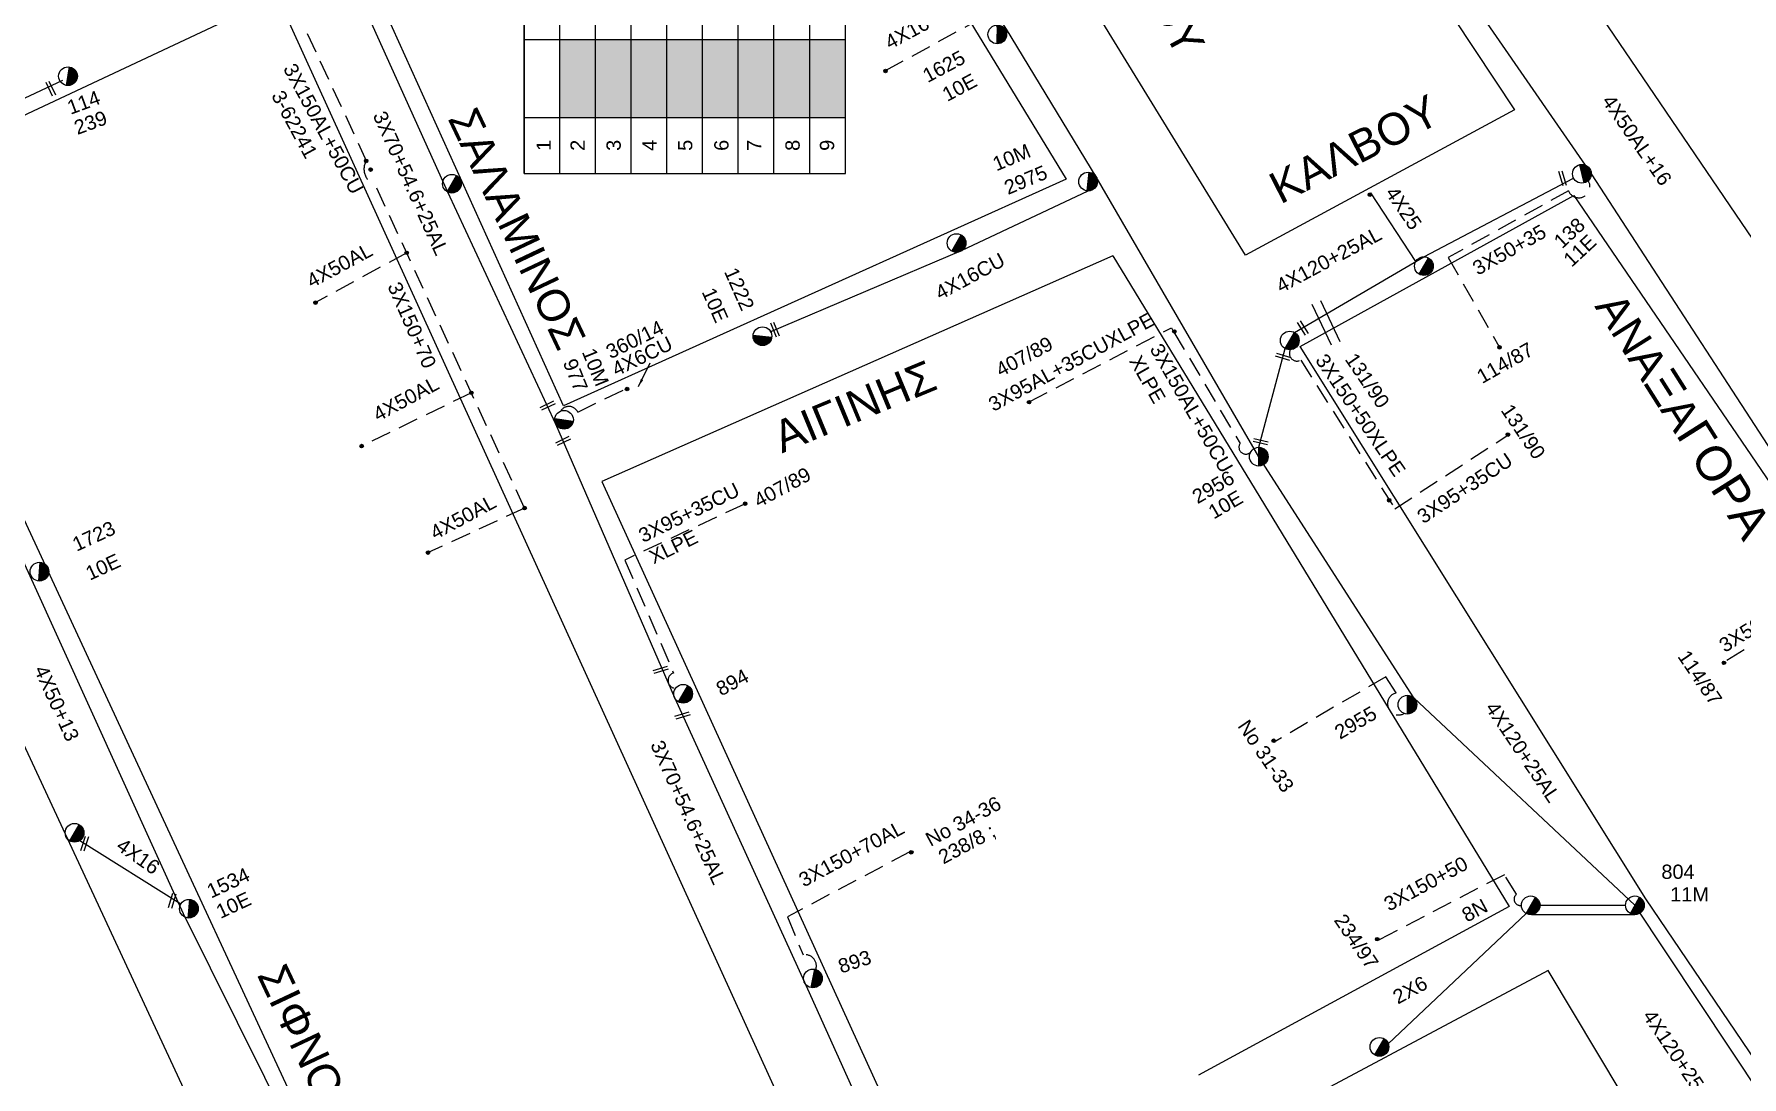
# Model space of a CAD drawing. Header units: millimetres. Extents: x 3156 to 5307, y 1191 to 2273.
# Drawn here: x 3271.8 to 3487, y 2024.5 to 2156 of the extents above; entities that cross this region are included whole.
import ezdxf
from ezdxf.enums import TextEntityAlignment as Align

# ---------------------------------------------------------------- set-up
doc = ezdxf.new("R2010")
doc.units = ezdxf.units.MM
doc.linetypes.add('DASHED', pattern=[19.05, 12.7, -6.35])
for name, color, linetype in [('Άγνωστα', 7, 'Continuous'), ('Ασφαλειοκιβώτια Χ.Τ 9 αναχωρήσεων', 7, 'Continuous'), ('Γυμνά εναέρια ΧΤ (3Φ)   4x16CU', 7, 'Continuous'), ('Γυμνά εναέρια ΧΤ και ΦΟΠ (3Φ)   4x50+16AL', 7, 'Continuous'), ('Εναέρια παροχή ΧΤ 4x25', 7, 'SYN_LINE'), ('Επιγραφές - Σχήματα', 7, 'Continuous'), ('Καλώδια ΧΤ   3x150+50AL', 7, 'DASHED'), ('Καλώδια ΧΤ   3x150+50CU', 7, 'DASHED'), ('Καλώδια ΧΤ   3x150+70AL', 7, 'DASHED'), ('Καλώδια ΧΤ   3x150AL+50XLPE', 7, 'DASHED'), ('Καλώδια ΧΤ   3X50+35', 7, 'DASHED'), ('Καλώδια ΧΤ   3x95+35 CU', 7, 'DASHED'), ('Καλώδια ΧΤ   4x50AL', 7, 'DASHED'), ('Μηχανική τομή', 7, 'Continuous'), ('Στύλος ΦΜ', 7, 'Continuous'), ('Στύλος ΦΜ @ 1', 7, 'Continuous'), ('Συνδέσεις', 7, 'Continuous'), ('Συνεστραμμένα ΧΤ   3x70+54.6+25 AL', 7, 'SYN_LINE'), ('Συνεστραμμένα ΧΤ   4x120+25 AL', 7, 'SYN_LINE'), ('Τομή', 7, 'Continuous'), ('Υπόβαθρο ΔΕΗ', 7, 'Continuous'), ('Υπόγεια καλώδια Παροχών ΧΤ   4x6', 7, 'DASHED')]:
    doc.layers.add(name, color=color, linetype=linetype)
doc.styles.add('arial', font='arial.ttf')
doc.styles.get("Standard").update_dxf_attribs({"font": 'arial.ttf'})
doc.linetypes.add('SYN_LINE', pattern='A,0.5,-0.0001,["/\\/\\/\\/",Standard,S=0.1,R=0,X=0,Y=-0.05],-0.25', length=0.7501)
doc.dimstyles.new('ISO-25', dxfattribs={"dimtxt": 2.5, "dimasz": 2.5, "dimexe": 1.25, "dimexo": 0.625, "dimtad": 1, "dimtxsty": 'Standard', "dimcen": 2.5, "dimadec": 0, "dimazin": 0, "dimtfac": 1, "dimtmove": 0, "dimatfit": 3, "dimfxl": 1, "dimarcsym": 0})

# ---------------------------------------------------------------- blocks, each defined once
blk = doc.blocks.new('ΥΠΑΡΧΩΝ ΤΣΙΜΕΝΤΕΝΙΟΣ ΣΤΥΛΟΣ')
at = {"layer": 'Στύλος ΦΜ'}
blk.add_hatch(color=7, dxfattribs=at).paths.add_polyline_path([(-1.29, -2.28, 0.574793), (2.62, 0, 0.268822), (1.3, 2.27)])
at = {"layer": 'Στύλος ΦΜ', "color": 7}
blk.add_line((-1.29, -2.28), (1.3, 2.27), dxfattribs=at)
blk.add_circle((0, 0), 2.62, dxfattribs=at)
at = {"layer": 'Στύλος ΦΜ', "flags": 4}
for tag, p in [('ΑΡΙΘΜΟΣ', (-4.68, 8.05)), ('ΤΥΠΟΣ', (-4.91, 3.03))]:
    blk.add_attdef(tag, p, '', height=4, dxfattribs=at)
blk = doc.blocks.new('_ΣΥΝΔΕΣΗ')
at = {"layer": 'Συνδέσεις', "linetype": 'SYN_LINE', "ltscale": 40}
blk.add_hatch(color=256, dxfattribs=at).paths.add_polyline_path([(0.5, -0.01, 1), (-0.5, -0.01, 1)])
at = {"layer": 'Συνδέσεις'}
blk.add_circle((0, -0.01), 0.5, dxfattribs=at)
blk = doc.blocks.new('ΤΟΜΗ')
at = {"layer": 'Τομή', "ltscale": 40}
for p, q in [((-5.68, 0), (5.68, 0)), ((5.68, -2.33), (-5.68, -2.33))]:
    blk.add_line(p, q, dxfattribs=at)
blk = doc.blocks.new('ΜΗΧΑΝΙΚΗ ΤΟΜΗ')
at = {"layer": 'Μηχανική τομή', "ltscale": 40}
for p, q in [((-1.89, 0.78), (1.89, 0.78)), ((1.89, 0), (-1.89, 0))]:
    blk.add_line(p, q, dxfattribs=at)
blk = doc.blocks.new('ΑΣΦΑΛΕΙΟΚΙΒΩΤΙΟ ΥΠΟΣΤΑΘΜΟΥ 9 ΑΝΑΧΩΡΗΣΕΩΝ')
at = {"layer": 'Ασφαλειοκιβώτια Χ.Τ 9 αναχωρήσεων', "ltscale": 40}
for p, q in [((-23.8, 40.36), (24.02, 40.36)), ((-9.72, 40.36), (-9.72, -40.64)), ((9.94, 40.36), (9.94, -40.64)), ((-23.8, 31.36), (24.02, 31.36)), ((-23.8, 22.36), (24.02, 22.36)), ((-23.8, 13.36), (24.02, 13.36)), ((-23.8, 4.36), (24.02, 4.36)), ((-23.8, -4.64), (24.02, -4.64)), ((-23.8, -13.64), (24.02, -13.64)), ((-23.8, -22.64), (24.02, -22.64)), ((-23.8, -31.64), (24.02, -31.64))]:
    blk.add_line(p, q, dxfattribs=at)
at = {"layer": 'Ασφαλειοκιβώτια Χ.Τ 9 αναχωρήσεων'}
blk.add_lwpolyline([(-23.8, -40.64), (24.02, -40.64), (24.02, 40.36), (-23.8, 40.36)], close=True, dxfattribs=at)
for s, p in [('1', (-18.12, 33.62)), ('2', (-18.12, 25.05)), ('3', (-18.12, 15.98)), ('4', (-18.12, 6.96)), ('5', (-18.12, -2.05)), ('6', (-18.12, -11.19)), ('7', (-18.12, -19.43)), ('8', (-18.12, -29.12)), ('9', (-18.12, -37.81))]:
    blk.add_text(s, height=3.6, dxfattribs=at).set_placement(p)
at = {"layer": 'Ασφαλειοκιβώτια Χ.Τ 9 αναχωρήσεων', "ltscale": 40}
for tag, height, p in [('ΟΝΟΜΑ', 5, (-0.16, 44.31)), ('ΚΕΙΜΕΝΟ 1', 2, (17.06, 35.59)), ('ΚΕΙΜΕΝΟ 2', 2, (17.06, 26.88)), ('ΚΕΙΜΕΝΟ 3', 2, (17.06, 17.69)), ('ΚΕΙΜΕΝΟ 4', 2, (17.06, 8.71)), ('ΚΕΙΜΕΝΟ 5', 2, (17.06, -0.13)), ('ΚΕΙΜΕΝΟ 6', 2, (17.06, -9.05)), ('ΚΕΙΜΕΝΟ 7', 2, (17.06, -18.13)), ('ΚΕΙΜΕΝΟ 8', 2, (17.06, -26.85)), ('ΚΕΙΜΕΝΟ 9', 2, (17.06, -35.99)), ('ΣΧ', 2, (-0.1, -42.64))]:
    blk.add_attdef(tag, text='', height=height, dxfattribs=at).set_placement(p, align=Align.MIDDLE_CENTER)

msp = doc.modelspace()

# ---------------------------------------------------------------- hatches: boundary and pattern name
at = {"layer": 'Ασφαλειοκιβώτια Χ.Τ 9 αναχωρήσεων'}
for color, points in [(1, [(3342.54, 2155.28), (3338.04, 2155.28), (3338.04, 2145.45), (3342.54, 2145.45)]), (173, [(3347.04, 2155.28), (3342.54, 2155.28), (3342.54, 2145.45), (3347.04, 2145.45)]), (151, [(3351.54, 2155.28), (3347.04, 2155.28), (3347.04, 2145.45), (3351.54, 2145.45)]), (6, [(3356.04, 2155.28), (3351.54, 2155.28), (3351.54, 2145.45), (3356.04, 2145.45)]), (2, [(3360.54, 2155.28), (3356.04, 2155.28), (3356.04, 2145.45), (3360.54, 2145.45)]), (30, [(3365.04, 2155.28), (3360.54, 2155.28), (3360.54, 2145.45), (3365.04, 2145.45)]), (133, [(3369.54, 2155.28), (3365.04, 2155.28), (3365.04, 2145.45), (3369.54, 2145.45)]), (85, [(3374.04, 2155.28), (3369.54, 2155.28), (3369.54, 2145.45), (3374.04, 2145.45)])]:
    msp.add_hatch(color=color, dxfattribs=at).paths.add_polyline_path(points)

# ---------------------------------------------------------------- linework, layer by layer
at = {"layer": 'Άγνωστα', "linetype": 'Continuous', "ltscale": 0.2}
msp.add_line((3249.39, 2138), (3275.4, 2150.17), dxfattribs=at)
at = {"layer": 'Άγνωστα', "color": 6}
msp.add_lwpolyline([(3248.88, 2136.5), (3271.26, 2087.66), (3290.57, 2045.07), (3307.65, 2010.74)], dxfattribs=at)
at = {"layer": 'Άγνωστα', "color": 6, "linetype": 'SYN_LINE', "ltscale": 15}
msp.add_lwpolyline([(3277.55, 2054.29), (3290.3, 2046.32)], dxfattribs=at)
at = {"layer": 'Άγνωστα', "color": 151, "linetype": 'SYN_LINE', "ltscale": 15}
msp.add_lwpolyline([(3442.47, 2028.67), (3459.84, 2045.1)], dxfattribs=at)
at = {"layer": 'Γυμνά εναέρια ΧΤ (3Φ)   4x16CU', "color": 151, "linetype": 'SYN_LINE', "ltscale": 20}
msp.add_lwpolyline([(3364.54, 2118.44), (3388.68, 2128.7), (3404.64, 2136.2)], dxfattribs=at)
at = {"layer": 'Γυμνά εναέρια ΧΤ και ΦΟΠ (3Φ)   4x50+16AL', "color": 85}
msp.add_lwpolyline([(3421.07, 2206.05), (3443.7, 2173.58), (3468.05, 2138.36), (3496.42, 2094.73)], dxfattribs=at)
at = {"layer": 'Εναέρια παροχή ΧΤ 4x25', "color": 151, "linetype": 'DASHED', "ltscale": 0.2}
msp.add_lwpolyline([(3379.11, 2151.37), (3390.84, 2157.8, -0.662112), (3393.19, 2155.94, -3.138939)], format="xyb", dxfattribs=at)
at = {"layer": 'Εναέρια παροχή ΧΤ 4x25', "color": 85, "ltscale": 10}
msp.add_lwpolyline([(3445.94, 2127.3), (3440.27, 2135.94)], dxfattribs=at)
at = {"layer": 'Καλώδια ΧΤ   3x150+50AL', "color": 151, "linetype": 'DASHED', "ltscale": 0.2}
msp.add_lwpolyline([(3415.46, 2118.38), (3423.79, 2104.36, 0.905814), (3425.13, 2103.27)], format="xyb", dxfattribs=at)
at = {"layer": 'Καλώδια ΧΤ   3x150+50CU', "color": 151, "ltscale": 0.2}
for points in [[(3444.49, 2070.31, -1.167174), (3443.48, 2072.9), (3442.16, 2074.93), (3428.29, 2066.82)], [(3459.25, 2046.12, -0.811894), (3458.65, 2047.51), (3457.11, 2049.98), (3441.12, 2041.65)]]:
    msp.add_lwpolyline(points, format="xyb", dxfattribs=at)
at = {"layer": 'Καλώδια ΧΤ   3x150+70AL', "color": 30, "ltscale": 0.2}
msp.add_lwpolyline([(3333.61, 2096.21), (3314.8, 2136.93, -0.463471), (3313.64, 2140.03, -7.680791)], format="xyb", dxfattribs=at)
at = {"layer": 'Καλώδια ΧΤ   3x150+70AL', "color": 6, "ltscale": 0.2}
msp.add_lwpolyline([(3382.1, 2052.81), (3366.73, 2044.67), (3368.72, 2039.87, -0.564003), (3370.32, 2038.02, -3.636453)], format="xyb", dxfattribs=at)
at = {"layer": 'Καλώδια ΧΤ   3x150AL+50XLPE', "color": 30, "ltscale": 0.2}
msp.add_lwpolyline([(3304.61, 2159.52), (3314.09, 2139.06)], dxfattribs=at)
at = {"layer": 'Καλώδια ΧΤ   3x150AL+50XLPE', "color": 151, "ltscale": 0.2}
msp.add_lwpolyline([(3431.43, 2114.87), (3443.31, 2096.11)], dxfattribs=at)
msp.add_arc((3430.96, 2115.7), 0.952, 136.4445, 299.982, dxfattribs=at)
at = {"layer": 'Καλώδια ΧΤ   3X50+35', "color": 85, "ltscale": 0.2}
for points in [[(3467.67, 2137.5, -1.103377), (3465.18, 2136.23), (3450.03, 2127.81), (3456.4, 2116.62)], [(3495.99, 2093.26, 0.888811), (3497.45, 2090.88), (3500.37, 2086.2), (3484.81, 2076.79)]]:
    msp.add_lwpolyline(points, format="xyb", dxfattribs=at)
at = {"layer": 'Καλώδια ΧΤ   3x95+35 CU', "color": 151, "linetype": 'DASHED', "ltscale": 0.2}
msp.add_lwpolyline([(3397.22, 2109.62), (3415.13, 2118.94), (3415.31, 2118.62)], dxfattribs=at)
at = {"layer": 'Καλώδια ΧΤ   3x95+35 CU', "color": 151, "ltscale": 0.2}
msp.add_lwpolyline([(3443.31, 2096.11), (3457.66, 2105.49)], dxfattribs=at)
at = {"layer": 'Καλώδια ΧΤ   3x95+35 CU', "color": 6, "ltscale": 0.2}
msp.add_lwpolyline([(3361.23, 2096.68), (3346.24, 2089.66), (3352.38, 2075.41, 0.845919), (3352.64, 2073.48, 12.695227)], format="xyb", dxfattribs=at)
at = {"layer": 'Καλώδια ΧΤ   4x50AL', "color": 30, "ltscale": 0.2}
for points in [[(3318.75, 2128.39), (3307.25, 2122.12)], [(3326.9, 2110.74), (3313.07, 2104.02)], [(3333.61, 2096.21), (3321.44, 2090.59)]]:
    msp.add_lwpolyline(points, dxfattribs=at)
at = {"layer": 'Συνεστραμμένα ΧΤ   3x70+54.6+25 AL', "color": 6, "ltscale": 20}
msp.add_lwpolyline([(3302.49, 2183.52), (3323.87, 2136.09), (3337.51, 2106.84), (3352.51, 2072.32), (3368.88, 2036.41), (3381.94, 2007.44), (3397.21, 1974.81)], dxfattribs=at)
at = {"layer": 'Συνεστραμμένα ΧΤ   3x70+54.6+25 AL', "color": 151, "ltscale": 11}
msp.add_lwpolyline([(3426.15, 2103.87), (3429.47, 2116.31)], dxfattribs=at)
at = {"layer": 'Συνεστραμμένα ΧΤ   3x70+54.6+25 AL', "color": 151, "ltscale": 12}
for points in [[(3460.54, 2044.95), (3473.56, 2044.94)], [(3461.6, 2046.12), (3472.38, 2046.12)]]:
    msp.add_lwpolyline(points, dxfattribs=at)
at = {"layer": 'Συνεστραμμένα ΧΤ   4x120+25 AL', "color": 151, "ltscale": 20}
msp.add_lwpolyline([(3493.69, 2015.83), (3473.56, 2046.12), (3445.69, 2072.28), (3426.15, 2102.69), (3405.66, 2137.97), (3394.35, 2156.59), (3376.95, 2182.96)], dxfattribs=at)
at = {"layer": 'Συνεστραμμένα ΧΤ   4x120+25 AL', "color": 85, "ltscale": 20}
msp.add_lwpolyline([(3430.64, 2118.36), (3446.96, 2127.9), (3465.83, 2137.81)], dxfattribs=at)
at = {"layer": 'Υπόβαθρο ΔΕΗ'}
for points in [[(3435.82, 2207.57), (3456.96, 2219.51), (3560.57, 2075.75), (3537.44, 2057.96), (3435.82, 2207.57)], [(3387.05, 2189.12), (3420.01, 2204.36), (3458.36, 2146.42), (3424.47, 2128.09), (3387.05, 2189.12)], [(3312.98, 2165.65), (3368.86, 2191.92), (3401.87, 2137.69), (3338.52, 2109.1), (3312.98, 2165.65)], [(3251.07, 2136.63), (3302.42, 2160.74), (3403.99, 1937.73), (3398.52, 1932.77), (3338.04, 1949.15), (3251.07, 2136.63)], [(3629.27, 1874.74), (3583.89, 1886.06), (3474.94, 2046.93), (3431.38, 2116.57), (3465.86, 2135.61), (3638.24, 1882.94), (3629.27, 1874.74)], [(3240.22, 2131.38), (3319.15, 1961.62), (3317.73, 1953.96), (3273.59, 1965.5), (3239.63, 2017.96)], [(3407.77, 2128.03), (3343.35, 2099.56), (3396.01, 1984.03), (3475.03, 2017.16), (3462.64, 2037.9), (3422.01, 2016.19)], [(3407.77, 2128.03), (3457.71, 2045.98), (3418.56, 2024.69)]]:
    msp.add_lwpolyline(points, dxfattribs=at)
at = {"layer": 'Υπόγεια καλώδια Παροχών ΧΤ   4x6', "color": 6, "linetype": 'DASHED', "ltscale": 0.2}
msp.add_lwpolyline([(3338.14, 2108.43, -0.599085), (3340.3, 2108.32), (3346.4, 2111.25)], format="xyb", dxfattribs=at)

# ---------------------------------------------------------------- block references
at = {"layer": 'Ασφαλειοκιβώτια Χ.Τ 9 αναχωρήσεων', "xscale": 0.5, "yscale": 0.5, "zscale": 0.5, "rotation": 90}
msp.add_blockref('ΑΣΦΑΛΕΙΟΚΙΒΩΤΙΟ ΥΠΟΣΤΑΘΜΟΥ 9 ΑΝΑΧΩΡΗΣΕΩΝ', (3353.72, 2150.31), dxfattribs=at)
at = {"layer": 'Μηχανική τομή'}
for p, xscale, yscale, zscale, rotation in [((3273.71, 2149.02), 0.4999999999992888, 0.4999999999992888, 0.4999999999992888, 295.4233059311111), ((3464.24, 2137.73), 0.4999999999989315, 0.4999999999989315, 0.4999999999989315, 286.6330296042673), ((3364.99, 2118.64), 0.4999999999990835, 0.4999999999990835, 0.4999999999990835, 291.9969801291681), ((3431.52, 2118.82), 0.4999999999990106, 0.4999999999990106, 0.4999999999990106, 302.0984331805197), ((3429.16, 2115.08), 0.4999999999990106, 0.4999999999990106, 0.4999999999990106, 342.9970905788406), ((3336.44, 2109.31), 0.4999999999990834, 0.4999999999990834, 0.4999999999990834, 205.4233059311223), ((3338.38, 2104.85), 0.4999999999990834, 0.4999999999990834, 0.4999999999990834, 205.4233059311223), ((3426.34, 2104.41), 0.4999999999990105, 0.4999999999990105, 0.4999999999990105, 347.0824232754842), ((3350.7, 2075.99), 0.4999999999990518, 0.4999999999990518, 0.4999999999990518, 197.3955691773623), ((3353.46, 2070.24), 0.4999999999990518, 0.4999999999990518, 0.4999999999990518, 197.3955691773623), ((3277.98, 2053.95), 0.4999999999990518, 0.4999999999990518, 0.4999999999990518, 252.3884624370885), ((3289, 2046.73), 0.4999999999990518, 0.4999999999990518, 0.4999999999990518, 252.3884624370885)]:
    msp.add_blockref('ΜΗΧΑΝΙΚΗ ΤΟΜΗ', p, dxfattribs=dict(at, xscale=xscale, yscale=yscale, zscale=zscale, rotation=rotation))
at = {"layer": 'Στύλος ΦΜ @ 1', "ltscale": 40}
ref = msp.add_blockref('ΥΠΑΡΧΩΝ ΤΣΙΜΕΝΤΕΝΙΟΣ ΣΤΥΛΟΣ', (3393.19, 2155.94), dxfattribs=dict(at, xscale=0.4500000000000911, yscale=0.4500000000000911, zscale=0.4500000000000911, rotation=28.16833159185275))
ref.add_attrib('ΤΥΠΟΣ', '1625', (3384.41, 2149.79), dxfattribs={"layer": '', "height": 1.8, "rotation": 28.1683, "flags": 4})
ref.add_attrib('ΑΡΙΘΜΟΣ', '10E', (3386.88, 2147.41), dxfattribs={"layer": '', "height": 1.8, "rotation": 28.1683, "flags": 4})
ref = msp.add_blockref('ΥΠΑΡΧΩΝ ΤΣΙΜΕΝΤΕΝΙΟΣ ΣΤΥΛΟΣ', (3276.06, 2150.67), dxfattribs=dict(at, xscale=0.4499999999997824, yscale=0.4499999999997824, zscale=0.4499999999997824, rotation=20.23830512389558))
ref.add_attrib('ΤΥΠΟΣ', '114', (3276.37, 2145.79), dxfattribs={"layer": '', "height": 1.8, "rotation": 20.2383, "flags": 4})
ref.add_attrib('ΑΡΙΘΜΟΣ', '239', (3277.24, 2143.25), dxfattribs={"layer": '', "height": 1.8, "rotation": 20.2383, "flags": 4})
ref = msp.add_blockref('ΥΠΑΡΧΩΝ ΤΣΙΜΕΝΤΕΝΙΟΣ ΣΤΥΛΟΣ', (3404.64, 2137.38), dxfattribs=dict(at, xscale=0.4500000000000248, yscale=0.4500000000000248, zscale=0.4500000000000248, rotation=22.81839422691274))
ref.add_attrib('ΤΥΠΟΣ', '10M', (3393.08, 2138.66), dxfattribs={"layer": '', "height": 1.8, "rotation": 22.8184, "flags": 4})
ref.add_attrib('ΑΡΙΘΜΟΣ', '2975', (3394.54, 2135.68), dxfattribs={"layer": '', "height": 1.8, "rotation": 22.8184, "flags": 4})
ref = msp.add_blockref('ΥΠΑΡΧΩΝ ΤΣΙΜΕΝΤΕΝΙΟΣ ΣΤΥΛΟΣ', (3466.87, 2138.36), dxfattribs=dict(at, xscale=0.4499999999996545, yscale=0.4499999999996545, zscale=0.4499999999996545, rotation=42.96076350156809))
ref.add_attrib('ΤΥΠΟΣ', '138', (3464.37, 2128.82), dxfattribs={"layer": '', "height": 1.8, "rotation": 42.9608, "flags": 4})
ref.add_attrib('ΑΡΙΘΜΟΣ', '11E', (3465.58, 2126.5), dxfattribs={"layer": '', "height": 1.8, "rotation": 42.9608, "flags": 4})
at = {"layer": 'Στύλος ΦΜ @ 1', "ltscale": 40, "xscale": 0.4499999999998181, "yscale": 0.4499999999998181, "zscale": 0.4499999999998181}
for p in [(3324.45, 2137.11), (3388.05, 2129.63), (3446.96, 2126.72), (3430.05, 2117.34), (3353.59, 2072.79), (3276.88, 2055.26), (3460.42, 2046.12), (3441.36, 2028.27)]:
    msp.add_blockref('ΥΠΑΡΧΩΝ ΤΣΙΜΕΝΤΕΝΙΟΣ ΣΤΥΛΟΣ', p, dxfattribs=at)
at = {"layer": 'Στύλος ΦΜ @ 1', "ltscale": 40}
ref = msp.add_blockref('ΥΠΑΡΧΩΝ ΤΣΙΜΕΝΤΕΝΙΟΣ ΣΤΥΛΟΣ', (3363.59, 2117.88), dxfattribs=dict(at, xscale=0.4499999999997438, yscale=0.4499999999997438, zscale=0.4499999999997438, rotation=293.8809161315369))
ref.add_attrib('ΤΥΠΟΣ', '1222', (3358.72, 2126.03), dxfattribs={"layer": '', "height": 1.8, "rotation": 293.8809, "flags": 4})
ref.add_attrib('ΑΡΙΘΜΟΣ', '10E', (3355.9, 2123.49), dxfattribs={"layer": '', "height": 1.8, "rotation": 293.8809, "flags": 4})
ref = msp.add_blockref('ΥΠΑΡΧΩΝ ΤΣΙΜΕΝΤΕΝΙΟΣ ΣΤΥΛΟΣ', (3338.58, 2107.34), dxfattribs=dict(at, xscale=0.449999999999774, yscale=0.449999999999774, zscale=0.449999999999774, rotation=292.0723257789333))
ref.add_attrib('ΤΥΠΟΣ', '10M', (3340.8, 2115.91), dxfattribs={"layer": '', "height": 1.8, "rotation": 292.0723, "flags": 4})
ref.add_attrib('ΑΡΙΘΜΟΣ', '977', (3338.4, 2114.58), dxfattribs={"layer": '', "height": 1.8, "rotation": 292.0723, "flags": 4})
ref = msp.add_blockref('ΥΠΑΡΧΩΝ ΤΣΙΜΕΝΤΕΝΙΟΣ ΣΤΥΛΟΣ', (3426.15, 2102.69), dxfattribs=dict(at, xscale=0.449999999999823, yscale=0.449999999999823, zscale=0.449999999999823, rotation=30.15060585519564))
ref.add_attrib('ΤΥΠΟΣ', '2956', (3418.43, 2096.68), dxfattribs={"layer": '', "height": 1.8, "rotation": 30.1506, "flags": 4})
ref.add_attrib('ΑΡΙΘΜΟΣ', '10E', (3420.47, 2094.75), dxfattribs={"layer": '', "height": 1.8, "rotation": 30.1506, "flags": 4})
ref = msp.add_blockref('ΥΠΑΡΧΩΝ ΤΣΙΜΕΝΤΕΝΙΟΣ ΣΤΥΛΟΣ', (3272.46, 2088.19), dxfattribs=dict(at, xscale=0.4499999999999637, yscale=0.4499999999999637, zscale=0.4499999999999637, rotation=24.73665489858489))
ref.add_attrib('ΤΥΠΟΣ', '1723', (3277.14, 2090.69), dxfattribs={"layer": '', "height": 1.8, "rotation": 24.7367, "flags": 4})
ref.add_attrib('ΑΡΙΘΜΟΣ', '10E', (3278.81, 2087.04), dxfattribs={"layer": '', "height": 1.8, "rotation": 24.7367, "flags": 4})
ref = msp.add_blockref('ΥΠΑΡΧΩΝ ΤΣΙΜΕΝΤΕΝΙΟΣ ΣΤΥΛΟΣ', (3444.88, 2071.42), dxfattribs=dict(at, xscale=0.449999999999834, yscale=0.449999999999834, zscale=0.449999999999834, rotation=30.10548794043719))
ref.add_attrib('ΤΥΠΟΣ', '2955', (3436.38, 2066.98), dxfattribs={"layer": '', "height": 1.8, "rotation": 30.1055, "flags": 4})
ref = msp.add_blockref('ΥΠΑΡΧΩΝ ΤΣΙΜΕΝΤΕΝΙΟΣ ΣΤΥΛΟΣ', (3473.56, 2046.12), dxfattribs=dict(at, xscale=0.4499999999998181, yscale=0.4499999999998181, zscale=0.4499999999998181))
ref.add_attrib('ΤΥΠΟΣ', '804', (3476.89, 2049.45), dxfattribs={"layer": '', "height": 1.8, "flags": 4})
ref.add_attrib('ΑΡΙΘΜΟΣ', '11M', (3478, 2046.6), dxfattribs={"layer": '', "height": 1.8, "flags": 4})
ref = msp.add_blockref('ΥΠΑΡΧΩΝ ΤΣΙΜΕΝΤΕΝΙΟΣ ΣΤΥΛΟΣ', (3291.3, 2045.69), dxfattribs=dict(at, xscale=0.4499999999997124, yscale=0.4499999999997124, zscale=0.4499999999997124, rotation=25.06433910826253))
ref.add_attrib('ΤΥΠΟΣ', '1534', (3294.1, 2046.96), dxfattribs={"layer": '', "height": 1.8, "rotation": 25.0643, "flags": 4})
ref.add_attrib('ΑΡΙΘΜΟΣ', '10E', (3295.27, 2044.38), dxfattribs={"layer": '', "height": 1.8, "rotation": 25.0643, "flags": 4})
ref = msp.add_blockref('ΥΠΑΡΧΩΝ ΤΣΙΜΕΝΤΕΝΙΟΣ ΣΤΥΛΟΣ', (3369.95, 2036.9), dxfattribs=dict(at, xscale=0.449999999999982, yscale=0.449999999999982, zscale=0.449999999999982, rotation=18.35279989040012))
ref.add_attrib('ΤΥΠΟΣ', '893', (3373.5, 2037.5), dxfattribs={"layer": '', "height": 1.8, "rotation": 18.3528, "flags": 4})
at = {"layer": 'Συνδέσεις', "xscale": 0.4499999999998181, "yscale": 0.4499999999998181, "zscale": 0.4499999999998181}
for p in [(3379.1, 2151.33), (3313.64, 2139.99), (3314.2, 2138.9), (3440.15, 2135.73), (3318.75, 2128.4), (3307.25, 2122.12), (3415.51, 2118.48), (3456.49, 2116.49), (3326.9, 2110.75), (3346.53, 2111.22), (3397.19, 2109.57), (3457.55, 2105.48), (3313.07, 2104.03), (3361.41, 2096.76), (3442.58, 2097.2), (3333.61, 2096.21), (3321.44, 2090.6), (3484.78, 2076.7), (3428.03, 2066.87), (3382.34, 2052.81), (3441.08, 2041.85)]:
    msp.add_blockref('_ΣΥΝΔΕΣΗ', p, dxfattribs=at)
at = {"layer": 'Τομή', "xscale": 0.5000000000000665, "yscale": 0.5000000000000665, "zscale": 0.5000000000000665, "rotation": 295.277670105936}
msp.add_blockref('ΤΟΜΗ', (3435.14, 2119.8), dxfattribs=at)

# ---------------------------------------------------------------- texts
at = {"ltscale": 40, "insert": (3303.21, 2149.09), "char_height": 1.8, "width": 43.5158, "attachment_point": 1, "rotation": 298.405, "style": 'arial'}
msp.add_mtext('3-62241', dxfattribs=at)
at = {"layer": 'Άγνωστα', "ltscale": 40, "char_height": 1.8, "width": 43.5158, "attachment_point": 1, "style": 'arial'}
for s, insert, rotation in [('4X50AL+16', (3470.79, 2148.55), 304.8082), ('4X25', (3443.51, 2136.97), 304.1915), ('3X150+70', (3317.94, 2124.93), 293.5432), ('3X95AL+35CUXLPE', (3391.85, 2109.91), 28.405), ('3X150+50XLPE', (3434.68, 2115.87), 304.1915), ('131/90', (3438.42, 2115.98), 304.1915), ('131/90', (3458.07, 2109.55), 304.1915), ('3X95+35CU\\PXLPE', (3347.75, 2093.41), 26.2246), ('3X50AL+35CU', (3483.94, 2079.46), 31.7792), ('114/87', (3480.35, 2078.51), 304.1915), ('No 31-33', (3424.89, 2069.73), 304.1915), ('3X150+50', (3441.7, 2046.9), 28.405), ('234/97', (3437.04, 2045.25), 304.1915), ('8N', (3451.52, 2045.51), 28.405), ('2X6', (3442.82, 2035.18), 28.405)]:
    msp.add_mtext(s, dxfattribs=dict(at, insert=insert, rotation=rotation))
at = {"layer": 'Γυμνά εναέρια ΧΤ (3Φ)   4x16CU', "ltscale": 40, "insert": (3385.14, 2123.98), "char_height": 1.8, "width": 43.5158, "attachment_point": 1, "rotation": 28.405, "style": 'arial'}
msp.add_mtext('4X16CU', dxfattribs=at)
at = {"layer": 'Εναέρια παροχή ΧΤ 4x25', "ltscale": 20, "char_height": 1.8, "width": 43.5158, "attachment_point": 1, "style": 'arial'}
for insert, rotation in [((3378.8, 2155.57), 28.405), ((3283.03, 2054.73), 324.9828)]:
    msp.add_mtext('4X16', dxfattribs=dict(at, insert=insert, rotation=rotation))
at = {"layer": 'Καλώδια ΧΤ   3x150+70AL', "ltscale": 0.2, "insert": (3367.94, 2049.94), "char_height": 1.8, "width": 43.5158, "attachment_point": 1, "rotation": 28.405, "style": 'arial'}
msp.add_mtext('3X150+70AL', dxfattribs=at)
at = {"layer": 'Καλώδια ΧΤ   3x150AL+50XLPE', "ltscale": 0.2, "char_height": 1.8, "width": 43.5158, "attachment_point": 1, "style": 'arial'}
for s, insert, rotation in [('3X150AL+50CU', (3304.71, 2152.5), 298.405), ('3X150AL+50CU\\PXLPE', (3413.91, 2117.17), 299.8662)]:
    msp.add_mtext(s, dxfattribs=dict(at, insert=insert, rotation=rotation))
at = {"layer": 'Καλώδια ΧΤ   4x50AL', "ltscale": 0.2, "char_height": 1.8, "width": 43.5158, "attachment_point": 1, "style": 'arial'}
for s, insert, rotation in [('4X50AL', (3305.91, 2125.48), 28.405), ('360/14', (3343.64, 2116.58), 26.1156), ('4X6CU', (3344.39, 2114.39), 26.1156), ('4X50AL', (3314.28, 2108.65), 28.405), ('4X50AL', (3321.48, 2093.74), 28.405)]:
    msp.add_mtext(s, dxfattribs=dict(at, insert=insert, rotation=rotation))
at = {"layer": 'Συνεστραμμένα ΧΤ   3x70+54.6+25 AL', "ltscale": 20, "char_height": 1.8, "width": 43.5158, "attachment_point": 1, "rotation": 294.171, "style": 'arial'}
for s, insert in [('3X70+54.6+25AL', (3316.08, 2146.48)), ('4X50+13', (3273.39, 2076.59)), ('3X70+54.6+25AL', (3351.06, 2067.13))]:
    msp.add_mtext(s, dxfattribs=dict(at, insert=insert))
at = {"layer": 'Συνεστραμμένα ΧΤ   4x120+25 AL', "ltscale": 20, "char_height": 1.8, "width": 43.5158, "attachment_point": 1, "style": 'arial'}
for s, insert, rotation in [('4X120+25AL', (3428.1, 2124.87), 28.1845), ('3X50+35', (3452.87, 2127.06), 29.6336), ('114/87', (3453.4, 2113.4), 29.6336), ('3X95+35CU', (3445.89, 2095.65), 33.717), ('4X120+25AL', (3456.12, 2072.02), 303.8991), ('4X120+25AL', (3475.95, 2033.17), 303.8991)]:
    msp.add_mtext(s, dxfattribs=dict(at, insert=insert, rotation=rotation))
at = {"layer": 'Υπόβαθρο ΔΕΗ', "width": 25.6049, "attachment_point": 1, "style": 'arial'}
for s, insert, char_height, rotation in [('XIOY', (3413.13, 2166.49), 4, 298.405), ('KAΛΒΟΥ', (3427.04, 2138.03), 4, 27.1097), ('ΣΑΛΑΜΙΝΟΣ', (3327.48, 2147.07), 4, 295.3619), ('ANA{\\H1.083x;Ξ}A{\\H1.083x;ΓOPA}', (3472.07, 2123.97), 4, 302.3246), ('407/89', (3392.77, 2114.28), 1.8, 28.405), ('AIΓINHΣ', (3364.52, 2106.79), 4, 22.4768), ('407/89', (3362.28, 2097.8), 1.8, 28.405), ('894', (3357.52, 2074.03), 1.8, 28.405), ('No 34-36', (3383.92, 2055.05), 1.8, 28.405), ('238/8 ;', (3385.53, 2052.83), 1.8, 28.405), ('ΣΙΦΝΟΥ', (3303.44, 2039.08), 4, 295.2607)]:
    msp.add_mtext(s, dxfattribs=dict(at, insert=insert, char_height=char_height, rotation=rotation))

# ---------------------------------------------------------------- leaders
at = {"layer": 'Επιγραφές - Σχήματα', "ltscale": 40}
msp.add_leader([(3347.96, 2111.52), (3349.45, 2114.51)], dimstyle='ISO-25', override={"dimasz": 1, "dimtad": 0}, dxfattribs=at)

doc.saveas('drawing.dxf')
